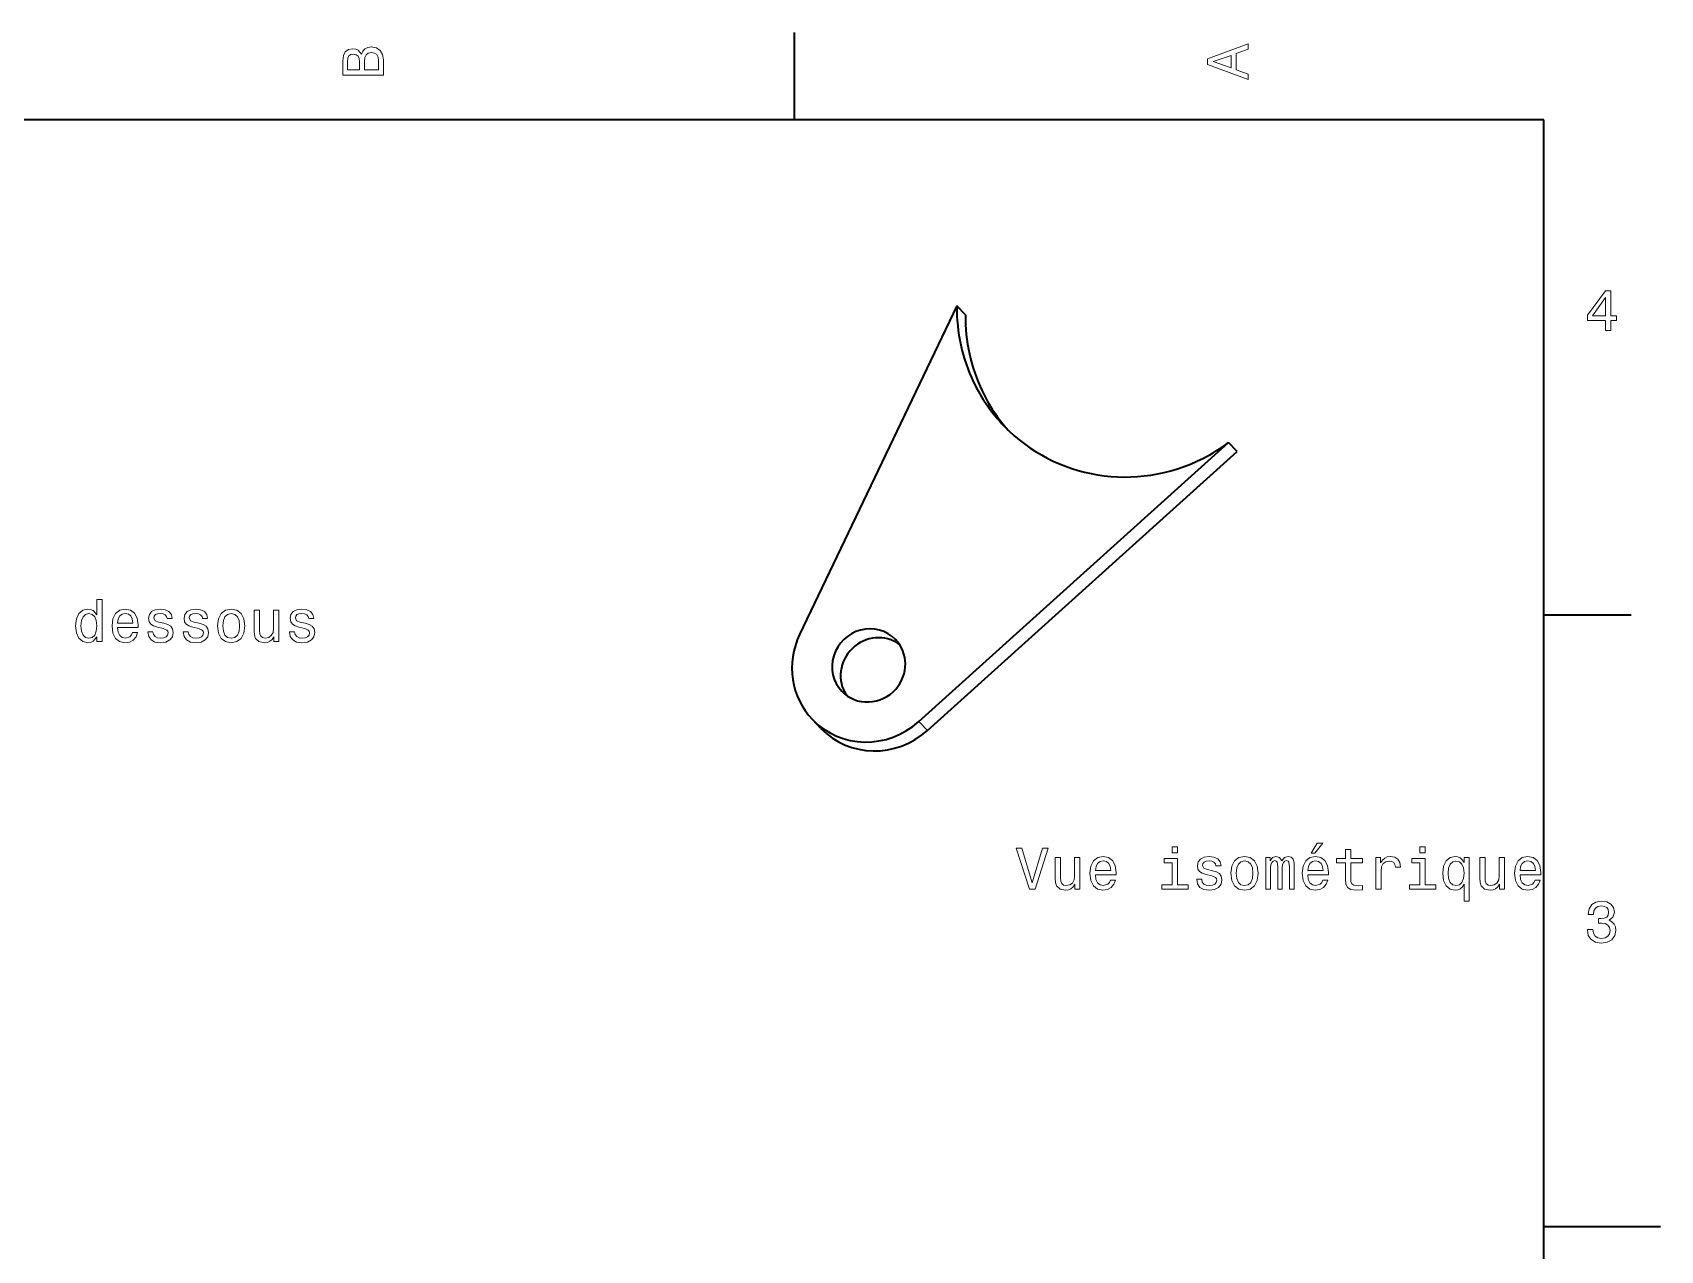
# Model space of a CAD drawing. Extents: x 0 to 297, y 0 to 210.
# Drawn here: x 157.3 to 297, y 103 to 207.5 of the extents above; entities that cross this region are included whole.
import ezdxf

# ---------------------------------------------------------------- set-up
doc = ezdxf.new("R2010")
doc.units = 0

msp = doc.modelspace()

# ---------------------------------------------------------------- linework, layer by layer
at = {"color": 7, "lineweight": 35, "ltscale": 0.1875}
for p, q in [((222.699997, 200), (222.699997, 207.5)), ((287, 157.5), (294.5, 157.5))]:
    msp.add_line(p, q, dxfattribs=at)
at = {"color": 7, "lineweight": 35}
for p, q in [((287, 200), (10, 200)), ((287, 10), (287, 200)), ((236.625183, 184.041107), (223.141418, 155.825058)), ((233.378403, 148.36113), (259.951752, 172.300751)), ((234.114014, 147.596024), (260.687378, 171.535645))]:
    msp.add_line(p, q, dxfattribs=at)
at = {"color": 7, "lineweight": 35, "ltscale": 0.026534}
for p, q in [((237.360794, 183.276001), (236.625183, 184.041107)), ((224.971939, 147.762817), (224.236328, 148.527908))]:
    msp.add_line(p, q, dxfattribs=at)
at = {"color": 7, "lineweight": 35, "ltscale": 0.026535}
msp.add_line((260.687378, 171.535645), (259.951752, 172.300751), dxfattribs=at)
at = {"color": 7, "lineweight": 13, "ltscale": 0.026534}
msp.add_line((234.114014, 147.596024), (233.378403, 148.36113), dxfattribs=at)
at = {"color": 7, "lineweight": 35, "ltscale": 0.25}
msp.add_line((287, 105), (297, 105), dxfattribs=at)
at = {"color": 7, "lineweight": 13}
for points in [[(185.542007, 205.630417), (185.249496, 205.983429), (185.052811, 206.074219), (184.81073, 206.104477), (184.432495, 206.03891), (184.160156, 205.842224), (183.993729, 205.524506), (183.933212, 205.080704), (183.933212, 203.835022), (187.433212, 203.835022), (187.433212, 205.151306), (187.36261, 205.620331), (187.155838, 205.968307), (186.828018, 206.185165), (186.384216, 206.260818), (186.08667, 206.215424), (185.839554, 206.094391), (185.65799, 205.897705)], [(185.385666, 204.984879), (185.385666, 204.298996), (184.351807, 204.298996), (184.351807, 205.025223), (184.382065, 205.297562), (184.472839, 205.489197), (184.629181, 205.605194), (184.86116, 205.645538), (185.093155, 205.600143), (185.254532, 205.479111), (185.355408, 205.272339)], [(187.014618, 205.095825), (187.014618, 204.298996), (185.809296, 204.298996), (185.809296, 205.050446), (185.844589, 205.368164), (185.9505, 205.595108), (186.132065, 205.731277), (186.394302, 205.776657), (186.671692, 205.731277), (186.863327, 205.605194), (186.979324, 205.393372)], [(261.633209, 203.466858), (261.633209, 203.930847), (260.604401, 204.298996), (260.604401, 205.695969), (261.633209, 206.064133), (261.633209, 206.538193), (258.128174, 205.257217), (258.128174, 204.742798)], [(260.17572, 204.460388), (258.632477, 205), (260.17572, 205.539627)], [(292.277374, 181.916794), (292.731262, 181.916794), (292.731262, 182.784225), (293.23056, 182.784225), (293.23056, 183.187683), (292.731262, 183.187683), (292.731262, 185.341141), (292.272339, 185.341141), (290.739197, 183.228027), (290.739197, 182.784225), (292.277374, 182.784225)], [(291.162842, 183.187683), (292.277374, 184.756134), (292.277374, 183.187683)], [(162.846451, 155.629379), (162.846451, 155.210785), (163.290253, 155.210785), (163.290253, 158.831818), (162.851501, 158.831818), (162.851501, 157.505447), (162.513596, 157.888733), (162.306824, 157.979523), (162.069794, 158.014816), (161.641129, 157.913956), (161.308273, 157.631531), (161.091415, 157.177643), (161.015762, 156.567413), (161.091415, 155.957184), (161.308273, 155.498245), (161.641129, 155.210785), (162.069794, 155.11496), (162.306824, 155.150269), (162.518646, 155.241043)], [(164.606537, 156.436295), (166.38176, 156.436295), (166.386795, 156.643066), (166.306107, 157.223038), (166.084198, 157.656754), (165.731186, 157.918991), (165.262161, 158.014816), (164.803223, 157.913956), (164.450195, 157.631531), (164.223251, 157.172607), (164.142563, 156.567413), (164.218216, 155.947098), (164.44516, 155.49321), (164.793137, 155.210785), (165.247025, 155.11496), (165.640396, 155.180527), (165.963165, 155.35199), (166.200195, 155.624329), (166.336365, 155.987442), (165.897614, 155.987442), (165.806824, 155.785706), (165.675705, 155.634415), (165.302505, 155.513382), (165.015045, 155.568848), (164.798187, 155.745361), (164.656967, 156.032837), (164.606537, 156.421158)], [(168.580597, 156.789322), (168.151932, 156.890182), (167.834198, 157.00618), (167.728302, 157.24321), (167.75856, 157.409637), (167.864471, 157.53067), (168.035934, 157.606323), (168.283051, 157.636581), (168.520081, 157.606323), (168.70668, 157.515533), (168.827728, 157.379379), (168.878159, 157.197815), (169.311874, 157.197815), (169.311874, 157.207901), (169.236221, 157.535706), (169.029449, 157.792923), (168.70668, 157.9543), (168.283051, 158.014816), (167.85437, 157.9543), (167.541702, 157.787872), (167.345016, 157.540756), (167.284485, 157.228073), (167.32988, 156.925476), (167.4711, 156.713669), (167.703079, 156.562363), (168.040985, 156.456467), (168.535217, 156.335419), (168.837799, 156.209351), (168.918503, 156.108475), (168.948761, 155.957184), (168.903366, 155.770584), (168.782333, 155.629379), (168.585648, 155.538589), (168.323395, 155.508331), (168.046021, 155.538589), (167.844299, 155.644501), (167.70813, 155.815979), (167.652649, 156.053009), (167.223969, 156.053009), (167.294586, 155.649551), (167.501358, 155.35704), (167.829163, 155.180527), (168.283051, 155.11496), (168.757111, 155.180527), (169.105103, 155.35704), (169.31691, 155.639465), (169.392563, 156.007614), (169.337082, 156.325333), (169.18074, 156.542191), (168.923538, 156.683411)], [(171.616623, 156.789322), (171.187958, 156.890182), (170.870224, 157.00618), (170.764313, 157.24321), (170.794586, 157.409637), (170.900482, 157.53067), (171.07196, 157.606323), (171.319077, 157.636581), (171.556107, 157.606323), (171.742706, 157.515533), (171.863739, 157.379379), (171.914185, 157.197815), (172.3479, 157.197815), (172.3479, 157.207901), (172.272247, 157.535706), (172.065475, 157.792923), (171.742706, 157.9543), (171.319077, 158.014816), (170.890396, 157.9543), (170.577728, 157.787872), (170.381042, 157.540756), (170.320511, 157.228073), (170.365906, 156.925476), (170.507111, 156.713669), (170.739105, 156.562363), (171.076996, 156.456467), (171.571228, 156.335419), (171.873825, 156.209351), (171.954529, 156.108475), (171.984772, 155.957184), (171.939392, 155.770584), (171.818359, 155.629379), (171.621674, 155.538589), (171.359421, 155.508331), (171.082047, 155.538589), (170.88031, 155.644501), (170.744141, 155.815979), (170.688675, 156.053009), (170.259995, 156.053009), (170.330597, 155.649551), (170.537369, 155.35704), (170.865189, 155.180527), (171.319077, 155.11496), (171.793137, 155.180527), (172.141113, 155.35704), (172.352936, 155.639465), (172.428589, 156.007614), (172.373108, 156.325333), (172.216766, 156.542191), (171.959564, 156.683411)], [(173.19516, 156.562363), (173.275848, 155.947098), (173.507843, 155.49321), (173.875992, 155.210785), (174.370224, 155.11496), (174.859421, 155.210785), (175.22757, 155.488159), (175.459564, 155.942047), (175.545303, 156.562363), (175.459564, 157.177643), (175.22757, 157.636581), (174.859421, 157.913956), (174.370224, 158.014816), (173.875992, 157.913956), (173.507843, 157.631531), (173.275848, 157.177643)], [(178.450195, 157.918991), (178.006393, 157.918991), (178.006393, 156.355591), (177.955963, 155.992493), (177.809708, 155.73024), (177.582764, 155.568848), (177.285217, 155.518417), (177.048187, 155.558762), (176.896881, 155.67981), (176.811142, 155.886581), (176.79097, 156.179077), (176.79097, 157.918991), (176.347168, 157.918991), (176.347168, 156.138733), (176.362305, 155.78067), (176.45813, 155.483124), (176.750626, 155.210785), (177.21965, 155.11496), (177.471802, 155.150269), (177.688675, 155.241043), (177.875275, 155.397385), (178.026566, 155.624329), (178.026566, 155.210785), (178.450195, 155.210785)], [(180.724701, 156.789322), (180.296021, 156.890182), (179.978302, 157.00618), (179.872391, 157.24321), (179.902649, 157.409637), (180.008545, 157.53067), (180.180023, 157.606323), (180.427139, 157.636581), (180.664169, 157.606323), (180.850769, 157.515533), (180.971802, 157.379379), (181.022247, 157.197815), (181.455963, 157.197815), (181.455963, 157.207901), (181.38031, 157.535706), (181.173538, 157.792923), (180.850769, 157.9543), (180.427139, 158.014816), (179.998474, 157.9543), (179.685791, 157.787872), (179.489105, 157.540756), (179.428589, 157.228073), (179.473969, 156.925476), (179.615173, 156.713669), (179.847168, 156.562363), (180.185059, 156.456467), (180.679306, 156.335419), (180.981903, 156.209351), (181.062592, 156.108475), (181.09285, 155.957184), (181.047455, 155.770584), (180.926422, 155.629379), (180.729736, 155.538589), (180.467484, 155.508331), (180.190109, 155.538589), (179.988373, 155.644501), (179.852219, 155.815979), (179.796738, 156.053009), (179.368073, 156.053009), (179.43866, 155.649551), (179.645447, 155.35704), (179.973251, 155.180527), (180.427139, 155.11496), (180.901199, 155.180527), (181.249191, 155.35704), (181.460999, 155.639465), (181.536652, 156.007614), (181.481171, 156.325333), (181.324829, 156.542191), (181.067627, 156.683411)], [(162.145447, 157.616409), (162.437958, 157.545807), (162.659851, 157.349121), (162.790985, 157.021301), (162.841415, 156.567413), (162.790985, 156.108475), (162.659851, 155.78067), (162.437958, 155.578934), (162.145447, 155.513382), (161.868073, 155.578934), (161.65625, 155.78067), (161.515045, 156.113525), (161.46965, 156.567413), (161.515045, 157.016266), (161.65625, 157.34407), (161.868073, 157.545807)], [(164.606537, 156.809494), (164.662018, 157.157471), (164.798187, 157.414673), (165.004959, 157.571014), (165.277283, 157.626495), (165.544586, 157.571014), (165.751358, 157.414673), (165.877441, 157.157471), (165.922821, 156.809494)], [(173.649048, 156.567413), (173.694427, 157.021301), (173.835648, 157.349121), (174.062592, 157.550842), (174.370224, 157.621445), (174.672821, 157.550842), (174.899765, 157.354156), (175.040985, 157.021301), (175.0914, 156.567413), (175.040985, 156.108475), (174.899765, 155.77562), (174.672821, 155.573898), (174.370224, 155.508331), (174.062592, 155.573898), (173.835648, 155.77562), (173.694427, 156.108475)], [(243.979492, 137.478394), (243.101959, 134.497833), (242.199234, 137.478394), (241.720123, 137.478394), (242.849808, 133.973343), (243.354126, 133.973343), (244.458588, 137.478394)], [(255.573868, 137.594376), (255.104843, 137.594376), (255.104843, 137.090057), (255.573868, 137.090057)], [(267.042175, 137.049713), (267.339722, 137.049713), (268.040741, 137.907059), (267.546478, 137.907059)], [(269.977325, 136.21254), (269.977325, 134.855911), (270.007599, 134.417145), (270.148804, 134.114548), (270.431213, 133.938034), (270.910309, 133.877518), (271.434814, 133.90274), (271.434814, 134.286026), (271.051544, 134.255768), (270.703552, 134.296112), (270.516937, 134.422195), (270.436249, 134.634003), (270.421143, 134.931549), (270.421143, 136.21254), (271.434814, 136.21254), (271.434814, 136.590775), (270.421143, 136.590775), (270.421143, 137.382568), (269.977325, 137.382568), (269.977325, 136.590775), (269.210754, 136.590775), (269.210754, 136.21254)], [(276.826019, 137.594376), (276.356995, 137.594376), (276.356995, 137.090057), (276.826019, 137.090057)], [(247.181931, 136.681549), (246.738129, 136.681549), (246.738129, 135.118149), (246.687698, 134.755051), (246.541443, 134.492798), (246.314499, 134.331406), (246.016953, 134.280975), (245.779922, 134.32132), (245.628616, 134.442368), (245.542892, 134.649139), (245.52272, 134.941635), (245.52272, 136.681549), (245.078918, 136.681549), (245.078918, 134.901291), (245.09404, 134.543228), (245.189865, 134.245682), (245.482376, 133.973343), (245.951385, 133.877518), (246.203552, 133.912827), (246.42041, 134.003601), (246.60701, 134.159943), (246.758301, 134.386887), (246.758301, 133.973343), (247.181931, 133.973343)], [(248.518387, 135.198853), (250.29361, 135.198853), (250.298645, 135.405624), (250.217957, 135.985596), (249.996063, 136.419312), (249.643036, 136.681549), (249.174011, 136.777374), (248.715073, 136.676514), (248.362045, 136.394089), (248.135101, 135.935165), (248.054413, 135.329971), (248.130066, 134.709656), (248.35701, 134.255768), (248.704987, 133.973343), (249.158875, 133.877518), (249.552246, 133.943085), (249.875015, 134.114548), (250.112045, 134.386887), (250.248215, 134.75), (249.809464, 134.75), (249.718674, 134.548264), (249.587555, 134.396973), (249.214355, 134.27594), (248.926895, 134.331406), (248.710037, 134.507919), (248.568817, 134.795395), (248.518387, 135.183716)], [(248.518387, 135.572052), (248.573868, 135.920029), (248.710037, 136.177231), (248.916809, 136.333572), (249.189148, 136.389053), (249.456436, 136.333572), (249.663208, 136.177231), (249.789291, 135.920029), (249.834671, 135.572052)], [(255.558731, 134.346542), (255.558731, 136.590775), (254.418976, 136.590775), (254.418976, 136.21254), (255.114929, 136.21254), (255.114929, 134.346542), (254.207153, 134.346542), (254.207153, 133.973343), (256.476593, 133.973343), (256.476593, 134.346542)], [(258.564514, 135.55188), (258.135834, 135.65274), (257.818115, 135.768738), (257.712189, 136.005768), (257.742462, 136.172195), (257.848358, 136.293228), (258.019836, 136.368881), (258.266937, 136.399139), (258.503967, 136.368881), (258.690582, 136.278091), (258.811615, 136.141937), (258.862061, 135.960373), (259.295776, 135.960373), (259.295776, 135.970459), (259.220123, 136.298264), (259.013336, 136.555481), (258.690582, 136.716858), (258.266937, 136.777374), (257.838287, 136.716858), (257.525604, 136.55043), (257.328918, 136.303314), (257.268402, 135.990631), (257.313782, 135.688034), (257.454987, 135.476227), (257.686981, 135.324921), (258.024872, 135.219025), (258.519104, 135.097977), (258.821716, 134.971909), (258.902405, 134.871033), (258.932648, 134.719742), (258.887268, 134.533142), (258.766235, 134.391937), (258.56955, 134.301147), (258.307312, 134.270889), (258.029907, 134.301147), (257.828186, 134.407059), (257.692017, 134.578537), (257.636536, 134.815567), (257.207886, 134.815567), (257.278473, 134.412109), (257.48526, 134.119598), (257.813049, 133.943085), (258.266937, 133.877518), (258.741028, 133.943085), (259.088989, 134.119598), (259.300812, 134.402023), (259.376465, 134.770172), (259.320984, 135.087891), (259.164642, 135.304749), (258.90744, 135.445969)], [(260.143036, 135.324921), (260.223724, 134.709656), (260.455719, 134.255768), (260.823853, 133.973343), (261.318115, 133.877518), (261.807312, 133.973343), (262.175446, 134.250717), (262.40744, 134.704605), (262.493164, 135.324921), (262.40744, 135.940201), (262.175446, 136.399139), (261.807312, 136.676514), (261.318115, 136.777374), (260.823853, 136.676514), (260.455719, 136.394089), (260.223724, 135.940201)], [(260.596924, 135.329971), (260.642303, 135.783859), (260.783508, 136.111664), (261.010468, 136.3134), (261.318115, 136.384003), (261.620697, 136.3134), (261.847656, 136.116714), (261.988861, 135.783859), (262.039276, 135.329971), (261.988861, 134.871033), (261.847656, 134.538177), (261.620697, 134.336456), (261.318115, 134.270889), (261.010468, 134.336456), (260.783508, 134.538177), (260.642303, 134.871033)], [(263.133667, 133.973343), (263.542175, 133.973343), (263.542175, 135.783859), (263.567383, 136.056198), (263.643036, 136.252884), (263.759033, 136.368881), (263.910339, 136.414261), (264.031372, 136.373917), (264.112061, 136.273056), (264.152405, 136.101578), (264.167542, 135.874634), (264.167542, 133.973343), (264.550812, 133.973343), (264.550812, 135.783859), (264.576019, 136.051147), (264.651672, 136.247833), (264.772705, 136.368881), (264.924011, 136.414261), (265.045044, 136.373917), (265.125732, 136.273056), (265.176178, 135.874634), (265.176178, 133.973343), (265.584686, 133.973343), (265.584686, 135.844376), (265.559448, 136.232712), (265.47876, 136.530258), (265.317383, 136.711823), (265.055145, 136.777374), (264.747498, 136.676514), (264.510468, 136.384003), (264.323883, 136.671463), (264.0112, 136.777374), (263.723724, 136.676514), (263.527039, 136.394089), (263.527039, 136.681549), (263.133667, 136.681549)], [(266.734528, 135.198853), (268.509735, 135.198853), (268.514801, 135.405624), (268.434113, 135.985596), (268.212189, 136.419312), (267.859161, 136.681549), (267.390137, 136.777374), (266.931213, 136.676514), (266.578186, 136.394089), (266.351257, 135.935165), (266.270569, 135.329971), (266.346191, 134.709656), (266.573151, 134.255768), (266.921143, 133.973343), (267.375031, 133.877518), (267.768402, 133.943085), (268.091156, 134.114548), (268.328186, 134.386887), (268.464355, 134.75), (268.025604, 134.75), (267.934814, 134.548264), (267.803711, 134.396973), (267.430481, 134.27594), (267.143036, 134.331406), (266.926178, 134.507919), (266.784973, 134.795395), (266.734528, 135.183716)], [(266.734528, 135.572052), (266.790009, 135.920029), (266.926178, 136.177231), (267.132935, 136.333572), (267.405273, 136.389053), (267.672577, 136.333572), (267.879333, 136.177231), (268.005432, 135.920029), (268.050812, 135.572052)], [(272.584686, 133.973343), (273.028473, 133.973343), (273.028473, 135.521606), (273.073853, 135.894806), (273.210022, 136.162109), (273.431946, 136.323486), (273.729492, 136.378967), (273.951385, 136.343658), (274.117798, 136.242798), (274.218689, 136.07132), (274.253967, 135.83934), (274.70282, 135.83934), (274.642303, 136.247833), (274.475891, 136.540344), (274.198517, 136.716858), (273.820251, 136.777374), (273.563049, 136.73703), (273.341156, 136.636169), (273.14447, 136.464691), (272.988129, 136.232712), (272.988129, 136.681549), (272.584686, 136.681549)], [(276.810913, 134.346542), (276.810913, 136.590775), (275.671143, 136.590775), (275.671143, 136.21254), (276.367096, 136.21254), (276.367096, 134.346542), (275.45932, 134.346542), (275.45932, 133.973343), (277.72876, 133.973343), (277.72876, 134.346542)], [(280.154541, 136.26297), (279.99823, 136.489914), (279.821716, 136.651291), (279.614929, 136.742081), (279.377899, 136.777374), (278.949219, 136.676514), (278.616364, 136.394089), (278.399506, 135.940201), (278.323853, 135.329971), (278.399506, 134.714691), (278.616364, 134.260803), (278.949219, 133.973343), (279.377899, 133.877518), (279.614929, 133.907776), (279.81665, 133.993515), (279.993164, 134.149857), (280.154541, 134.386887), (280.154541, 132.924347), (280.598358, 132.924347), (280.598358, 136.681549), (280.154541, 136.681549)], [(278.777771, 135.329971), (278.823151, 135.778824), (278.964355, 136.106628), (279.176178, 136.30835), (279.453552, 136.378967), (279.746063, 136.30835), (279.967957, 136.111664), (280.099091, 135.783859), (280.149506, 135.329971), (280.099091, 134.871033), (279.967957, 134.543228), (279.746063, 134.341492), (279.453552, 134.27594), (279.176178, 134.341492), (278.964355, 134.543228), (278.823151, 134.876083)], [(283.614197, 136.681549), (283.17041, 136.681549), (283.17041, 135.118149), (283.119965, 134.755051), (282.973724, 134.492798), (282.746765, 134.331406), (282.449219, 134.280975), (282.212189, 134.32132), (282.060883, 134.442368), (281.975159, 134.649139), (281.954987, 134.941635), (281.954987, 136.681549), (281.511169, 136.681549), (281.511169, 134.901291), (281.526306, 134.543228), (281.622131, 134.245682), (281.914642, 133.973343), (282.383667, 133.877518), (282.635834, 133.912827), (282.852692, 134.003601), (283.039276, 134.159943), (283.190582, 134.386887), (283.190582, 133.973343), (283.614197, 133.973343)], [(284.950653, 135.198853), (286.725891, 135.198853), (286.730927, 135.405624), (286.650238, 135.985596), (286.428345, 136.419312), (286.075317, 136.681549), (285.606293, 136.777374), (285.147339, 136.676514), (284.794312, 136.394089), (284.567383, 135.935165), (284.486694, 135.329971), (284.562347, 134.709656), (284.789276, 134.255768), (285.137268, 133.973343), (285.591156, 133.877518), (285.984528, 133.943085), (286.307281, 134.114548), (286.544312, 134.386887), (286.680481, 134.75), (286.24173, 134.75), (286.15094, 134.548264), (286.019836, 134.396973), (285.646637, 134.27594), (285.359161, 134.331406), (285.142303, 134.507919), (285.001099, 134.795395), (284.950653, 135.183716)], [(284.950653, 135.572052), (285.006134, 135.920029), (285.142303, 136.177231), (285.349091, 136.333572), (285.621399, 136.389053), (285.888702, 136.333572), (286.09549, 136.177231), (286.221558, 135.920029), (286.266937, 135.572052)], [(290.729126, 130.51622), (290.729126, 130.480911), (290.809814, 129.996765), (291.046844, 129.633652), (291.420044, 129.401657), (291.914276, 129.315933), (292.438782, 129.401657), (292.832153, 129.623566), (293.08429, 129.976593), (293.175079, 130.430481), (293.134735, 130.728027), (293.023773, 130.970108), (292.842224, 131.156708), (292.600159, 131.292877), (292.927948, 131.565216), (293.043945, 131.998932), (292.968292, 132.392303), (292.751434, 132.68985), (292.398407, 132.87645), (291.914276, 132.942017), (291.460388, 132.861313), (291.112396, 132.63942), (290.885468, 132.286392), (290.809814, 131.817368), (290.809814, 131.782074), (291.258636, 131.782074), (291.299011, 132.104828), (291.430115, 132.336823), (291.641937, 132.478027), (291.939484, 132.528473), (292.201721, 132.488113), (292.393372, 132.382217), (292.509369, 132.210739), (292.554749, 131.97876), (292.509369, 131.731628), (292.388336, 131.565216), (292.176514, 131.46434), (291.889069, 131.434082), (291.692383, 131.439133), (291.692383, 131.04071), (291.939484, 131.050797), (292.257202, 131.005417), (292.494232, 130.884369), (292.635468, 130.687683), (292.685883, 130.430481), (292.630402, 130.13797), (292.484161, 129.921112), (292.252167, 129.784943), (291.944519, 129.739563), (291.626801, 129.789993), (291.394806, 129.941284), (291.248566, 130.183365), (291.193085, 130.51622)]]:
    msp.add_lwpolyline(points, close=True, dxfattribs=at)
at = {"color": 7, "lineweight": 35}
for centre, radius, start, end in [((251.38121, 183.856308), 14.756519, 179.282507, 205.539944), ((252.116837, 183.091217), 14.756519, 179.282507, 205.539944), ((251.046722, 183.71286), 14.392121, 205.598793, 223.852173), ((251.792236, 182.953918), 14.403722, 205.603915, 221.73103), ((250.889481, 184.576279), 15.258208, 296.843324, 306.436178)]:
    msp.add_arc(centre, radius, start, end, dxfattribs=at)
for centre, major_axis, ratio, start_param, end_param in [((251.408554, 184.242065), (-8.931198, -12.088974), 0.974534, 6.118642044, 7.3773712486), ((229.066269, 153.171371), (2.306747, 2.217865), 0.964154, 6.2831551643, 9.4247478179), ((229.066269, 153.171371), (4.829758, 4.643646), 0.964154, 1.9422257574, 3.1415519195), ((229.80188, 152.406265), (2.306747, 2.217865), 0.964154, 0.1728052424, 2.9687896479), ((229.066269, 153.171371), (2.306747, 2.217865), 0.964154, 4.794009716, 6.2831551643), ((229.066269, 153.171371), (2.306747, 2.217865), 0.964154, 3.1415625107, 4.794009716), ((229.066269, 153.171371), (4.829758, 4.643646), 0.964154, 3.1415519195, 4.6787339463), ((229.80188, 152.406265), (4.829758, 4.643646), 0.964154, 3.1415519195, 4.6787339463)]:
    msp.add_ellipse(centre, major_axis=major_axis, ratio=ratio, start_param=start_param, end_param=end_param, dxfattribs=at)

doc.saveas('drawing.dxf')
